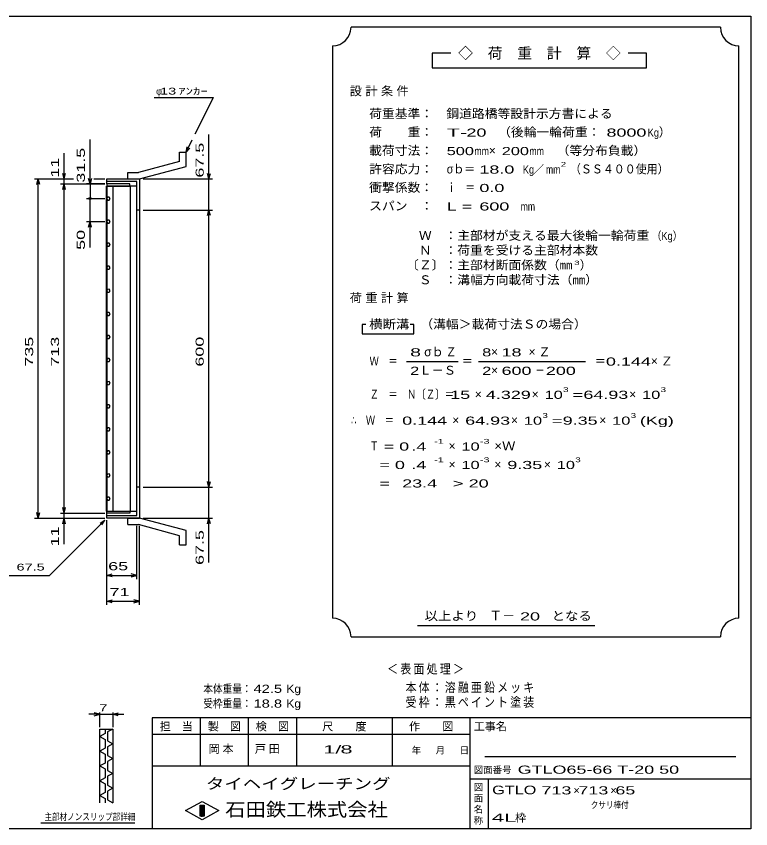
# Model space of a CAD drawing. Units: millimetres, scale not verified. Extents: x -1456 to 1385, y -1026 to 843.
# Drawn here: x -206 to 1385, y -917 to 843 of the extents above; entities that cross this region are included whole.
import ezdxf
from ezdxf.enums import TextEntityAlignment as Align

# ---------------------------------------------------------------- set-up
doc = ezdxf.new("R2010")
doc.units = ezdxf.units.MM
doc.header["$LTSCALE"] = 8
for name, color, linetype, lineweight in [('0_2', 150, 'Continuous', 25), ('16', 3, 'Continuous', 25), ('19', 6, 'Continuous', 25), ('22', 4, 'Continuous', 25), ('24', 2, 'Continuous', 25), ('32', 4, 'Continuous', 25)]:
    doc.layers.add(name, color=color, linetype=linetype, lineweight=lineweight)
doc.styles.add('ベクトル', font='')
doc.styles.get('ベクトル').set_extended_font_data('ベクトル')

msp = doc.modelspace()

# ---------------------------------------------------------------- linework, layer by layer
at = {"layer": '0_2'}
for p, q in [((-1383.2, 842.8), (1384.8, 842.8)), ((1384.8, 842.8), (1384.8, -917.2)), ((1384.8, -677.2), (88.8, -677.2)), ((88.8, -677.2), (88.8, -917.2)), ((192.8, -677.2), (192.8, -781.2)), ((296.8, -781.2), (296.8, -677.2)), ((400.8, -677.2), (400.8, -781.2)), ((608.8, -781.2), (608.8, -677.2)), ((776.8, -677.2), (776.8, -917.2)), ((776.8, -713.2), (88.8, -713.2)), ((1352.8, -761.2), (808.8, -761.2)), ((88.8, -781.2), (776.8, -781.2)), ((776.8, -809.2), (1384.8, -809.2)), ((816.8, -917.2), (816.8, -809.2)), ((160.8, -878), (196.8, -858)), ((196.8, -858), (232.8, -878)), ((196.8, -898), (160.8, -878)), ((192.8, -866), (200.8, -866)), ((192.8, -890), (192.8, -866)), ((192.8, -866), (194.4, -866)), ((194.4, -866), (194.4, -890)), ((196, -890), (196, -866)), ((196, -866), (197.6, -866)), ((232.8, -878), (196.8, -898)), ((197.6, -866), (197.6, -890)), ((199.2, -890), (199.2, -866)), ((199.2, -866), (200.8, -866)), ((200.8, -866), (200.8, -890)), ((200.8, -866), (200.8, -890)), ((200.8, -890), (192.8, -890)), ((194.4, -890), (196, -890)), ((197.6, -890), (199.2, -890)), ((1384.8, -917.2), (-1383.2, -917.2))]:
    msp.add_line(p, q, dxfattribs=at)
at = {"layer": '16'}
for p, q in [((40, 479.5), (-10, 479.5)), ((-10, 479.5), (-10, 475)), ((40, 475), (40, 479.5)), ((-10.7, -229), (-10.7, 475)), ((-10.7, 475), (-10, 475)), ((-10, 475), (40, 475)), ((-10, 475), (-10, -229)), ((55, 475), (-10, 475)), ((3.5, 475), (3.5, -229)), ((41.5, -229), (41.5, 475)), ((55, -229), (55, 475)), ((-8.146, 451.235), (-10, 447.975)), ((-10, 447.975), (-8.104, 444.74)), ((-4.396, 451.26), (-8.146, 451.235)), ((-8.104, 444.74), (-4.354, 444.765)), ((-2.5, 448), (-4.396, 451.26)), ((-4.354, 444.765), (-2.5, 448.025)), ((-8.146, 401.235), (-10, 397.975)), ((-10, 397.975), (-8.104, 394.74)), ((-4.396, 401.26), (-8.146, 401.235)), ((-8.104, 394.74), (-4.354, 394.765)), ((-2.5, 398), (-4.396, 401.26)), ((-4.354, 394.765), (-2.5, 398.025)), ((-8.146, 351.235), (-10, 347.975)), ((-10, 347.975), (-8.104, 344.74)), ((-4.396, 351.26), (-8.146, 351.235)), ((-8.104, 344.74), (-4.354, 344.765)), ((-2.5, 348), (-4.396, 351.26)), ((-4.354, 344.765), (-2.5, 348.025)), ((-8.146, 301.235), (-10, 297.975)), ((-4.396, 301.26), (-8.146, 301.235)), ((-2.5, 298), (-4.396, 301.26)), ((-10, 297.975), (-8.104, 294.74)), ((-8.104, 294.74), (-4.354, 294.765)), ((-4.354, 294.765), (-2.5, 298.025)), ((-8.146, 251.235), (-10, 247.975)), ((-10, 247.975), (-8.104, 244.74)), ((-4.396, 251.26), (-8.146, 251.235)), ((-2.5, 248), (-4.396, 251.26)), ((-4.354, 244.765), (-2.5, 248.025)), ((-8.104, 244.74), (-4.354, 244.765)), ((-8.146, 201.235), (-10, 197.975)), ((-10, 197.975), (-8.104, 194.74)), ((-4.396, 201.26), (-8.146, 201.235)), ((-8.104, 194.74), (-4.354, 194.765)), ((-2.5, 198), (-4.396, 201.26)), ((-4.354, 194.765), (-2.5, 198.025)), ((-8.146, 151.235), (-10, 147.975)), ((-10, 147.975), (-8.104, 144.74)), ((-4.396, 151.26), (-8.146, 151.235)), ((-8.104, 144.74), (-4.354, 144.765)), ((-2.5, 148), (-4.396, 151.26)), ((-4.354, 144.765), (-2.5, 148.025)), ((-8.146, 101.235), (-10, 97.975)), ((-10, 97.975), (-8.104, 94.74)), ((-4.396, 101.26), (-8.146, 101.235)), ((-8.104, 94.74), (-4.354, 94.765)), ((-2.5, 98), (-4.396, 101.26)), ((-4.354, 94.765), (-2.5, 98.025)), ((-8.146, 51.235), (-10, 47.975)), ((-10, 47.975), (-8.104, 44.74)), ((-4.396, 51.26), (-8.146, 51.235)), ((-8.104, 44.74), (-4.354, 44.765)), ((-2.5, 48), (-4.396, 51.26)), ((-4.354, 44.765), (-2.5, 48.025)), ((-8.146, 1.235), (-10, -2.025)), ((-4.396, 1.26), (-8.146, 1.235)), ((-2.5, -2), (-4.396, 1.26)), ((-10, -2.025), (-8.104, -5.26)), ((-8.104, -5.26), (-4.354, -5.235)), ((-4.354, -5.235), (-2.5, -1.975)), ((-8.146, -48.765), (-10, -52.025)), ((-10, -52.025), (-8.104, -55.26)), ((-4.396, -48.74), (-8.146, -48.765)), ((-2.5, -52), (-4.396, -48.74)), ((-4.354, -55.235), (-2.5, -51.975)), ((-8.104, -55.26), (-4.354, -55.235)), ((-8.146, -98.765), (-10, -102.025)), ((-10, -102.025), (-8.104, -105.26)), ((-4.396, -98.74), (-8.146, -98.765)), ((-8.104, -105.26), (-4.354, -105.235)), ((-2.5, -102), (-4.396, -98.74)), ((-4.354, -105.235), (-2.5, -101.975)), ((-8.146, -148.765), (-10, -152.025)), ((-10, -152.025), (-8.104, -155.26)), ((-4.396, -148.74), (-8.146, -148.765)), ((-8.104, -155.26), (-4.354, -155.235)), ((-2.5, -152), (-4.396, -148.74)), ((-4.354, -155.235), (-2.5, -151.975)), ((-8.146, -198.765), (-10, -202.025)), ((-10, -202.025), (-8.104, -205.26)), ((-4.396, -198.74), (-8.146, -198.765)), ((-8.104, -205.26), (-4.354, -205.235)), ((-2.5, -202), (-4.396, -198.74)), ((-4.354, -205.235), (-2.5, -201.975)), ((-10, -229), (-10.7, -229)), ((-10, -229), (40, -229)), ((-10, -233.5), (-10, -229)), ((-10, -229), (55, -229)), ((40, -233.5), (-10, -233.5)), ((40, -229), (40, -233.5))]:
    msp.add_line(p, q, dxfattribs=at)
at = {"layer": '19'}
for p, q in [((148, 548.5), (162, 548.5)), ((148, 528.5), (148, 548.5)), ((162, 517.5), (162, 548.5)), ((148, 528.5), (59, 504.5)), ((61, 490.5), (162, 517.5)), ((36, 504.5), (59, 504.5)), ((36, 490.5), (36, 504.5)), ((-10, 479.5), (-10, 490.5)), ((-10, 490.5), (60, 490.5)), ((55, 484.5), (-10, 484.5)), ((36, 490.5), (61, 490.5)), ((55, -238.5), (55, 484.5)), ((60, 490.5), (61, 489.5)), ((61, 489.5), (61, -243.5)), ((61, 423), (55, 423)), ((61, -177), (55, -177)), ((-10, -244.5), (-10, -233.5)), ((-10, -238.5), (55, -238.5)), ((60, -244.5), (-10, -244.5)), ((36, -244.5), (61, -244.5)), ((36, -258.5), (36, -244.5)), ((61, -243.5), (60, -244.5)), ((162, -271.5), (61, -244.5)), ((36, -258.5), (59, -258.5)), ((148, -282.5), (59, -258.5)), ((162, -302.5), (162, -271.5)), ((148, -302.5), (148, -282.5)), ((148, -302.5), (162, -302.5))]:
    msp.add_line(p, q, dxfattribs=at)
at = {"layer": '22'}
for p, q in [((93, 666.5), (221, 666.5)), ((181.798, 588.096), (221, 666.5)), ((211.4, 490.5), (211.4, 586.5)), ((-46, 479.5), (-46, 575.5)), ((162, 548.5), (175.4, 575.3)), ((-102, 490.5), (-102, 546.5)), ((162, 548.5), (164.4, 560.18)), ((162, 548.5), (170, 557.3)), ((-102, 490.5), (-105.2, 502.5)), ((-102, 490.5), (-98.8, 502.5)), ((211.4, 490.5), (208.2, 502.5)), ((211.4, 490.5), (214.6, 502.5)), ((-166, 490.5), (-82, 490.5)), ((-161.2, 478.5), (-158, 490.5)), ((-154.8, 478.5), (-158, 490.5)), ((-158, -244.5), (-158, 490.5)), ((-110, 490.5), (-82, 490.5)), ((-110, 479.5), (-14, 479.5)), ((-105.2, 467.5), (-102, 479.5)), ((-102, 479.5), (-102, 490.5)), ((-98.8, 467.5), (-102, 479.5)), ((-102, -233.5), (-102, 479.5)), ((-14, 479.5), (-54, 479.5)), ((-46, 479.5), (-49.2, 491.5)), ((-42.8, 491.5), (-46, 479.5)), ((-46, 479.5), (-46, 448)), ((-38, 490.5), (-14, 490.5)), ((-38, 490.5), (-14, 490.5)), ((69, 490.5), (219.4, 490.5)), ((211.4, 423), (211.4, 490.5)), ((-54, 448), (-14, 448)), ((-46, 398), (-46, 448)), ((69, 423), (219.4, 423)), ((208.2, 411), (211.4, 423)), ((214.6, 411), (211.4, 423)), ((211.4, -177), (211.4, 423)), ((-54, 398), (-14, 398)), ((-49.2, 386), (-46, 398)), ((-42.8, 386), (-46, 398)), ((-46, 342), (-46, 398)), ((211.4, -177), (208.2, -165)), ((211.4, -177), (214.6, -165)), ((69, -177), (219.4, -177)), ((211.4, -244.5), (211.4, -177)), ((-102, -233.5), (-105.2, -221.5)), ((-102, -233.5), (-98.8, -221.5)), ((-166, -244.5), (-14, -244.5)), ((-158, -244.5), (-161.2, -232.5)), ((-158, -244.5), (-154.8, -232.5)), ((-110, -233.5), (-14, -233.5)), ((-110, -244.5), (-14, -244.5)), ((-105.2, -256.5), (-102, -244.5)), ((-102, -244.5), (-102, -233.5)), ((-98.8, -256.5), (-102, -244.5)), ((-102, -300.5), (-102, -244.5)), ((69, -244.5), (219.4, -244.5)), ((208.2, -256.5), (211.4, -244.5)), ((214.6, -256.5), (211.4, -244.5)), ((211.4, -340.5), (211.4, -244.5)), ((-134, -368.5), (-14, -248.5)), ((-24.4, -254.9), (-14, -248.5)), ((-20.4, -258.9), (-14, -248.5)), ((-10, -376.5), (-10, -248.5)), ((-10, -432.5), (-10, -248.5)), ((55, -376.5), (55, -260.7)), ((61, -432.5), (61, -260.7)), ((-326, -368.5), (-134, -368.5)), ((-10, -368.5), (2, -365.3)), ((2, -371.7), (-10, -368.5)), ((-10, -368.5), (55, -368.5)), ((55, -368.5), (43, -365.3)), ((43, -371.7), (55, -368.5)), ((-10, -424.5), (2, -421.3)), ((61, -424.5), (49, -421.3)), ((2, -427.7), (-10, -424.5)), ((-10, -424.5), (61, -424.5)), ((49, -427.7), (61, -424.5))]:
    msp.add_line(p, q, dxfattribs=at)
msp.add_circle((-46, 448), 2.4, dxfattribs=at)
at = {"layer": '24', "color": 4}
for p, q in [((1319.2, 818.8), (519.2, 818.8)), ((479.2, 778.8), (479.2, -461.2)), ((1359.2, -461.2), (1359.2, 778.8)), ((735.2, 762.8), (695.2, 762.8)), ((695.2, 762.8), (695.2, 730.8)), ((1159.2, 762.8), (1119.2, 762.8)), ((1159.2, 730.8), (1159.2, 762.8)), ((695.2, 730.8), (1159.2, 730.8)), ((551.2, 174.8), (543.2, 174.8)), ((543.2, 174.8), (543.2, 154.8)), ((655.2, 174.8), (647.2, 174.8)), ((655.2, 154.8), (655.2, 174.8)), ((543.2, 154.8), (655.2, 154.8)), ((639.2, 94.8), (751.2, 94.8)), ((795.2, 94.8), (1027.2, 94.8)), ((663.2, -477.2), (1047.2, -477.2)), ((519.2, -501.2), (1319.2, -501.2))]:
    msp.add_line(p, q, dxfattribs=at)
for centre, start, end in [((479.2, 818.8), 270, 0), ((1359.2, 818.8), 180, 270), ((479.2, -501.2), 0, 90), ((1359.2, -501.2), 90, 180)]:
    msp.add_arc(centre, 40, start, end, dxfattribs=at)
at = {"layer": '32'}
for p, q in [((-24.8, -669.2), (-36.8, -666)), ((-24.8, -697.2), (-24.8, -665.2)), ((3.2, -665.2), (3.2, -697.2)), ((3.2, -669.2), (15.2, -666)), ((-24.8, -669.2), (-48.8, -669.2)), ((-36.8, -672.4), (-24.8, -669.2)), ((-24.8, -669.2), (3.2, -669.2)), ((15.2, -672.4), (3.2, -669.2)), ((3.2, -669.2), (27.2, -669.2)), ((-24.8, -701.2), (3.2, -701.2)), ((-24.8, -861.2), (-24.8, -701.2)), ((-13.6, -701.2), (-13.6, -710.8)), ((3.2, -701.2), (-8, -707.6)), ((3.2, -701.2), (3.2, -861.2)), ((-13.6, -710.8), (-24.8, -717.2)), ((-24.8, -717.2), (-13.6, -723.6)), ((-8, -707.6), (-8, -726.8)), ((-13.6, -723.6), (-13.6, -742.8)), ((-8, -726.8), (3.2, -733.2)), ((3.2, -733.2), (-8, -739.6)), ((-13.6, -742.8), (-24.8, -749.2)), ((-24.8, -749.2), (-13.6, -755.6)), ((-13.6, -755.6), (-13.6, -774.8)), ((-8, -739.6), (-8, -758.8)), ((-8, -758.8), (3.2, -765.2)), ((3.2, -765.2), (-8, -771.6)), ((-8, -771.6), (-8, -790.8)), ((-13.6, -774.8), (-24.8, -781.2)), ((-24.8, -781.2), (-13.6, -787.6)), ((-13.6, -787.6), (-13.6, -806.8)), ((-8, -790.8), (3.2, -797.2)), ((-13.6, -806.8), (-24.8, -813.2)), ((3.2, -797.2), (-8, -803.6)), ((-8, -803.6), (-8, -822.8)), ((-24.8, -813.2), (-13.6, -819.6)), ((-13.6, -819.6), (-13.6, -838.8)), ((-8, -822.8), (3.2, -829.2)), ((-13.6, -838.8), (-24.8, -845.2)), ((3.2, -829.2), (-8, -835.6)), ((-8, -835.6), (-8, -854.8)), ((-24.8, -845.2), (-13.6, -851.6)), ((-13.6, -851.6), (-13.6, -861.2)), ((-8, -854.8), (3.2, -861.2)), ((51.2, -905.2), (-152.8, -905.2))]:
    msp.add_line(p, q, dxfattribs=at)

# ---------------------------------------------------------------- texts
at = {"layer": '0_2', "style": 'ベクトル'}
for s, height, p in [('担\u3000当', 17.6, (104.8, -695.6)), ('製\u3000図', 17.6, (208.8, -695.6)), ('検\u3000図', 17.6, (312.8, -695.6)), ('尺\u3000\u3000度', 17.6, (456.8, -695.6)), ('作\u3000\u3000図', 17.6, (644.8, -695.6)), ('工事名', 17.6, (784.8, -695.6)), ('年', 14.66, (650.4, -747.2)), ('月', 14.66, (702.4, -747.2)), ('日', 14.66, (754.4, -747.2)), ('図面番号', 14.66, (784.8, -789.6)), ('図', 14.66, (784.8, -827.2)), ('面', 14.66, (784.8, -851.2)), ('名', 14.66, (784.8, -875.2)), ('称', 14.66, (784.8, -899.2))]:
    msp.add_text(s, height=height, dxfattribs=at).set_placement(p, align=Align.MIDDLE_LEFT)
at = {"layer": '0_2', "color": 222, "style": 'ベクトル'}
for s, height, width, p in [('タイヘイグレーチング', 23.46, 1.25, (204.8, -819.6)), ('石田鉄工株式会社', 29.33, 1.1, (246.8, -875.6))]:
    msp.add_text(s, height=height, dxfattribs=dict(at, width=width)).set_placement(p, align=Align.MIDDLE_LEFT)
at = {"layer": '22', "color": 2, "style": 'ベクトル'}
for s, height, width, p in [(' 13 ', 14.66, 1.6, (97, 680.5)), ('ｱﾝｶｰ', 14.66, 1.6, (145, 680.5)), (' 67.5 ', 14.66, 1.6, (-214, -350.5)), (' 65 ', 17.6, 1.65, (-17.5, -348.5)), (' 71 ', 17.6, 1.65, (-14.5, -404.5)), ('本体重量：', 17.6, 0.85, (199.2, -614)), (' 42.5', 17.6, 1.35, (299.2, -614)), ('Kg', 17.6, 1.1, (379.2, -614)), ('受枠重量：', 17.6, 0.85, (199.2, -646)), (' 18.8', 17.6, 1.35, (299.2, -646)), ('Kg', 17.6, 1.1, (379.2, -646)), ('1/', 17.6, 2, (459.2, -745.2)), (' 8 ', 17.6, 2, (483.2, -745.2)), ('GTLO65-66 T-20 50     ', 17.6, 1.65, (880, -789.2)), ('GTLO', 18.77, 1.4, (824.8, -833.2)), (' 713', 17.6, 1.65, (920.8, -834)), (' 713', 17.6, 1.65, (1000.8, -834)), (' 65 ', 17.6, 1.65, (1080.8, -834)), ('クサリ棒付', 14.66, 0.8, (1038.325, -865.65)), ('4L', 17.6, 2.05, (824, -893.2))]:
    msp.add_text(s, height=height, dxfattribs=dict(at, width=width)).set_placement(p, align=Align.MIDDLE_LEFT)
for s, height, p in [('φ', 14.66, (97, 680.5)), ('×', 17.6, (1000.8, -834)), ('×', 17.6, (1080.8, -834)), ('枠', 17.6, (874.4, -893.2))]:
    msp.add_text(s, height=height, dxfattribs=at).set_placement(p, align=Align.MIDDLE_LEFT)
at = {"layer": '22', "color": 2, "style": 'ベクトル', "width": 1.65}
for s, p in [(' 67.5 ', (191.4, 482.5)), (' 31.5 ', (-66, 471.5)), (' 11 ', (-122, 482.5)), (' 50 ', (-66, 326)), (' 735 ', (-178, 73)), (' 713 ', (-122, 73)), (' 600 ', (191.4, 73)), (' 11 ', (-122, -316.5)), (' 67.5 ', (191.4, -356.5))]:
    msp.add_text(s, height=17.6, rotation=90, dxfattribs=at).set_placement(p, align=Align.MIDDLE_LEFT)
at = {"layer": '22', "color": 2, "attachment_point": 4, "style": 'ベクトル'}
for s, insert, char_height in [('\\T1.2;\\W0.85;＜表面処理＞', (597.2, -572), 20.53), ('\\T1.19;\\W0.85;本体：溶融亜鉛メッキ', (637.2, -612), 20.53), ('\\T1.19;\\W0.85;受枠：黒ペイント塗装', (637.2, -644), 20.53), ('\\T1.25;岡本\u3000', (210.8, -745.2), 17.6), ('\\T1.25;戸田\u3000', (310.8, -745.2), 17.6)]:
    msp.add_mtext(s, dxfattribs=dict(at, insert=insert, char_height=char_height))
at = {"layer": '24', "style": 'ベクトル'}
for s, height, p in [('◇\u3000荷\u3000重\u3000計\u3000算\u3000◇', 23.46, (751.2, 762.8)), ('）', 19.35, (1185.6, 592)), ('×', 19.35, (817.6, 552)), ('／', 17.6, (913.2, 510.8)), ('）', 19.35, (1014.4, 304)), ('σｂ', 19.35, (677.6, 116)), ('×', 19.35, (822.4, 116)), ('Ｌ－Ｓ', 19.35, (667.2, 76)), ('×', 19.35, (822.4, 76)), ('×', 19.35, (787.2, 24)), ('×', 19.35, (910.4, 24)), ('×', 19.35, (1121.6, 24)), ('×', 19.35, (738.4, -32)), ('×', 19.35, (865.6, -32)), ('×', 19.35, (1056.8, -32)), ('×', 19.35, (730.4, -88)), ('×', 19.35, (730.4, -128)), ('×', 19.35, (829.6, -128)), ('×', 19.35, (936.8, -128)), ('Ｔ－', 20.53, (818.4, -455.2))]:
    msp.add_text(s, height=height, dxfattribs=at).set_placement(p, align=Align.MIDDLE_LEFT)
for s, height, width, p in [('荷重基準：\u3000', 19.35, 1.05, (558.4, 632)), ('鋼道路橋等設計示方書による', 19.35, 1.05, (725.6, 632)), ('荷\u3000\u3000重：\u3000', 19.35, 1.05, (558.4, 592)), ('T-', 17.6, 2, (726.4, 590.8)), (' 20 ', 17.6, 1.65, (758.4, 590.8)), ('（後輪一輪荷重：', 19.35, 1.05, (837.6, 592)), (' 8000', 17.6, 1.65, (1061.6, 590.8)), ('Kg', 17.6, 0.85, (1161.6, 590.8)), ('載荷寸法：\u3000', 19.35, 1.05, (558.4, 552)), ('\u3000（等分布負載）', 19.35, 1.05, (936.8, 552)), ('500', 17.6, 1.5, (726.4, 550.8)), ('mm', 17.6, 0.8, (786.4, 550.8)), ('200', 17.6, 1.5, (845.6, 550.8)), ('mm', 17.6, 0.8, (905.6, 550.8)), ('許容応力：\u3000', 19.35, 1.05, (558.4, 512)), ('σｂ＝', 19.35, 0.9, (726.4, 512)), (' 18.0', 17.6, 1.65, (786.4, 510.8)), ('Kg', 17.6, 0.85, (891.2, 510.8)), ('mm', 17.6, 0.8, (941.2, 510.8)), ('2', 10.56, 1.5, (973.2, 522)), ('（ＳＳ４００使用）', 19.35, 0.9, (993.2, 512)), ('衝撃係数：\u3000', 19.35, 1.05, (558.4, 472)), ('ｉ\u3000＝', 19.35, 0.75, (726.4, 472)), (' 0.0', 17.6, 1.65, (786.4, 470.8)), ('スパン\u3000：\u3000', 19.35, 1.05, (558.4, 432)), ('L =', 17.6, 1.65, (726.4, 430.8)), (' 600 ', 17.6, 1.65, (786.4, 430.8)), ('mm', 17.6, 0.8, (886.4, 430.8)), ('\u3000Ｗ\u3000：主部材が支える最大後輪一輪荷重', 19.35, 1.05, (638.4, 368)), ('（Kg）', 17.6, 0.85, (1170.4, 366.8)), ('\u3000Ｎ\u3000：荷重を受ける主部材本数', 19.35, 1.05, (638.4, 336)), ('〔Ｚ〕：主部材断面係数（㎜', 19.35, 1.05, (638.4, 304)), ('3', 8.798, 1.8, (1002.4, 308.8)), ('\u3000Ｓ\u3000：溝幅方向載荷寸法（㎜）', 19.35, 1.05, (638.4, 272)), ('横断溝', 19.35, 1.1, (558.4, 176)), ('\u3000（溝幅＞載荷寸法Ｓの場合）', 19.35, 1.05, (641.6, 176)), ('8', 17.6, 1.8, (647.2, 114.8)), ('Ｚ', 19.35, 0.9, (724, 116)), ('8', 17.6, 1.5, (803.2, 114.8)), (' 18 ', 17.6, 1.65, (834.4, 114.8)), ('Ｗ\u3000＝', 19.35, 0.75, (559.2, 96)), ('＝', 19.35, 0.9, (759.2, 96)), ('＝', 19.35, 0.9, (1047.2, 96)), ('0.144', 17.6, 1.65, (1071.2, 94.8)), ('2', 17.6, 1.5, (647.2, 74.8)), ('2', 17.6, 1.5, (803.2, 74.8)), (' 600 ', 17.6, 1.65, (834.4, 74.8)), ('－', 19.35, 0.75, (918.4, 76)), (' 200 ', 17.6, 1.65, (930.4, 74.8)), ('Ｚ\u3000＝\u3000Ｎ〔Ｚ〕＝', 19.35, 0.75, (559.2, 24)), ('3', 10.56, 1.5, (978.4, 34)), ('3', 10.56, 1.5, (1189.6, 34)), (' 15 ', 17.6, 1.65, (723.2, 22.8)), ('4.329', 17.6, 1.65, (811.2, 22.8)), ('10', 17.6, 1.5, (938.4, 22.8)), ('=', 17.6, 1.7, (998.4, 22.8)), ('64.93', 17.6, 1.65, (1022.4, 22.8)), ('10', 17.6, 1.5, (1149.6, 22.8)), ('3', 10.56, 1.5, (933.6, -22)), ('3', 10.56, 1.5, (1124.8, -22)), ('∴\u3000Ｗ\u3000＝', 19.35, 0.75, (519.2, -32)), (' 0.144', 17.6, 1.65, (619.2, -33.2)), ('64.93', 17.6, 1.65, (766.4, -33.2)), ('10', 17.6, 1.5, (893.6, -33.2)), ('=', 17.6, 1.7, (953.6, -33.2)), ('9.35', 17.6, 1.65, (977.6, -33.2)), ('10', 17.6, 1.5, (1084.8, -33.2)), ('(Kg)', 17.6, 1.65, (1144.8, -33.2)), ('Ｔ', 19.35, 0.75, (559.2, -88)), (' = 0', 17.6, 1.65, (579.2, -89.2)), (' .4 ', 17.6, 1.65, (639.2, -89.2)), ('-1', 10.56, 1.65, (699.2, -78)), ('10', 17.6, 1.5, (758.4, -89.2)), ('-3', 10.56, 1.65, (798.4, -78)), ('×Ｗ', 19.35, 1.1, (829.6, -88)), ('  = 0', 17.6, 1.65, (559.2, -129.2)), (' .4 ', 17.6, 1.65, (639.2, -129.2)), ('-1', 10.56, 1.65, (699.2, -118)), ('10', 17.6, 1.5, (758.4, -129.2)), ('-3', 10.56, 1.65, (798.4, -118)), ('9.35', 17.6, 1.65, (857.6, -129.2)), ('10', 17.6, 1.5, (964.8, -129.2)), ('3', 10.56, 1.5, (1004.8, -118)), ('  =', 17.6, 1.65, (559.2, -169.2)), (' 23.4', 17.6, 1.65, (619.2, -169.2)), ('>', 17.6, 1.7, (739.2, -169.2)), (' 20 ', 17.6, 1.65, (763.2, -169.2)), ('以上より\u3000', 19.35, 1.1, (678.4, -456)), (' 20 ', 17.6, 1.65, (874.4, -457.2)), ('となる', 19.35, 1.1, (953.6, -456))]:
    msp.add_text(s, height=height, dxfattribs=dict(at, width=width)).set_placement(p, align=Align.MIDDLE_LEFT)
at = {"layer": '24', "char_height": 19.35, "attachment_point": 4, "style": 'ベクトル'}
for s, insert in [('\\T1.28;設計条件', (516.4, 680)), ('\\T1.28;荷重計算', (516.4, 232)), ('\\T1.42;×Ｚ', (903.6, 116)), ('\\T1.42;×Ｚ', (1168.4, 96))]:
    msp.add_mtext(s, dxfattribs=dict(at, insert=insert))
at = {"layer": '32', "color": 2, "style": 'ベクトル'}
for s, width, p in [(' 7 ', 1.6, (-34.8, -655.2)), ('主部材ノンスリップ部詳細', 0.8, (-144.8, -891.2))]:
    msp.add_text(s, height=14.66, dxfattribs=dict(at, width=width)).set_placement(p, align=Align.MIDDLE_LEFT)

doc.saveas('drawing.dxf')
